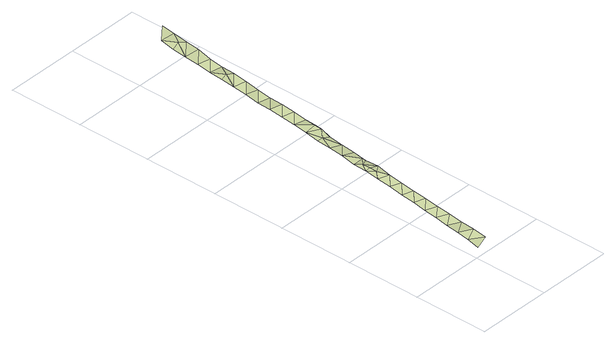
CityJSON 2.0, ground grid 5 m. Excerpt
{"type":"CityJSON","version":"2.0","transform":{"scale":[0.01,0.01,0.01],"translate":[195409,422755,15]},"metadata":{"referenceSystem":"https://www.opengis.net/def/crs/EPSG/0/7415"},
"CityObjects":{
"landuse1":{"type":"LandUse","attributes":{"3df_class":"Terrain","bgt_status":"bestaand","bgt_functie":"berm","relatievehoogteligging":0,"bgt_fysiekvoorkomen":"groenvoorziening","ondersteunendwegdeeloptalud":"false","plus_fysiekvoorkomen":"gras- en kruidachtigen","aantal_punten":0},"geometry":[{"type":"MultiSurface","lod":"1","boundaries":[[[0,1,2]],[[3,2,4]],[[4,2,1]],[[5,3,6]],[[4,6,3]],[[7,5,8]],[[5,6,8]],[[9,7,10]],[[10,7,8]],[[11,9,12]],[[10,12,9]],[[13,11,14]],[[11,12,14]],[[15,13,16]],[[16,13,14]],[[15,17,18]],[[16,17,15]],[[19,18,20]],[[20,18,17]],[[19,20,21]],[[22,19,21]],[[23,19,22]],[[21,20,24]],[[20,17,24]],[[22,21,24]],[[22,25,23]],[[26,22,24]],[[23,25,27]],[[25,22,26]],[[25,28,27]],[[26,28,25]],[[29,27,30]],[[27,28,30]],[[29,31,32]],[[29,30,31]],[[33,32,31]],[[34,31,30]],[[31,35,33]],[[34,35,31]],[[36,33,37]],[[37,33,35]],[[34,38,35]],[[35,38,37]],[[39,36,37]],[[39,37,38]],[[36,40,41]],[[36,39,40]],[[42,41,43]],[[43,41,40]],[[42,44,45]],[[44,42,43]],[[45,46,47]],[[46,45,44]],[[48,47,49]],[[49,47,46]],[[50,51,48]],[[52,48,49]],[[50,48,52]],[[53,51,50]],[[54,53,50]],[[54,50,52]],[[55,53,56]],[[56,53,54]],[[55,57,58]],[[57,55,56]],[[59,60,58]],[[58,57,61]],[[59,58,61]],[[62,60,59]],[[63,62,59]],[[63,59,61]],[[64,62,63]]]}]}
},
"vertices":[
[77,60,24],[179,95,27],[92,147,30],[107,235,29],[191,194,29],[122,329,26],[202,293,24],[137,423,26],[214,392,25],[152,517,24],[226,491,22],[167,612,23],[238,591,23],[178,711,24],[249,690,23],[189,810,27],[261,789,25],[273,888,27],[200,909,28],[211,1007,31],[234,950,41],[234,1000,42],[234,1050,43],[222,1106,22],[285,987,33],[284,1100,31],[296,1086,19],[233,1205,29],[308,1185,20],[244,1304,29],[320,1285,19],[284,1397,34],[255,1403,26],[266,1502,30],[332,1384,19],[334,1447,43],[277,1601,32],[334,1497,46],[343,1483,26],[355,1582,32],[367,1681,33],[288,1700,32],[299,1799,30],[379,1780,30],[390,1879,23],[310,1898,22],[402,1979,23],[321,1997,27],[332,2096,27],[414,2078,27],[384,2197,37],[343,2195,23],[426,2177,31],[354,2294,21],[437,2276,23],[365,2393,22],[449,2375,22],[461,2474,36],[376,2492,21],[434,2597,40],[386,2591,20],[473,2574,34],[398,2690,27],[484,2673,37],[496,2772,36]
]}
